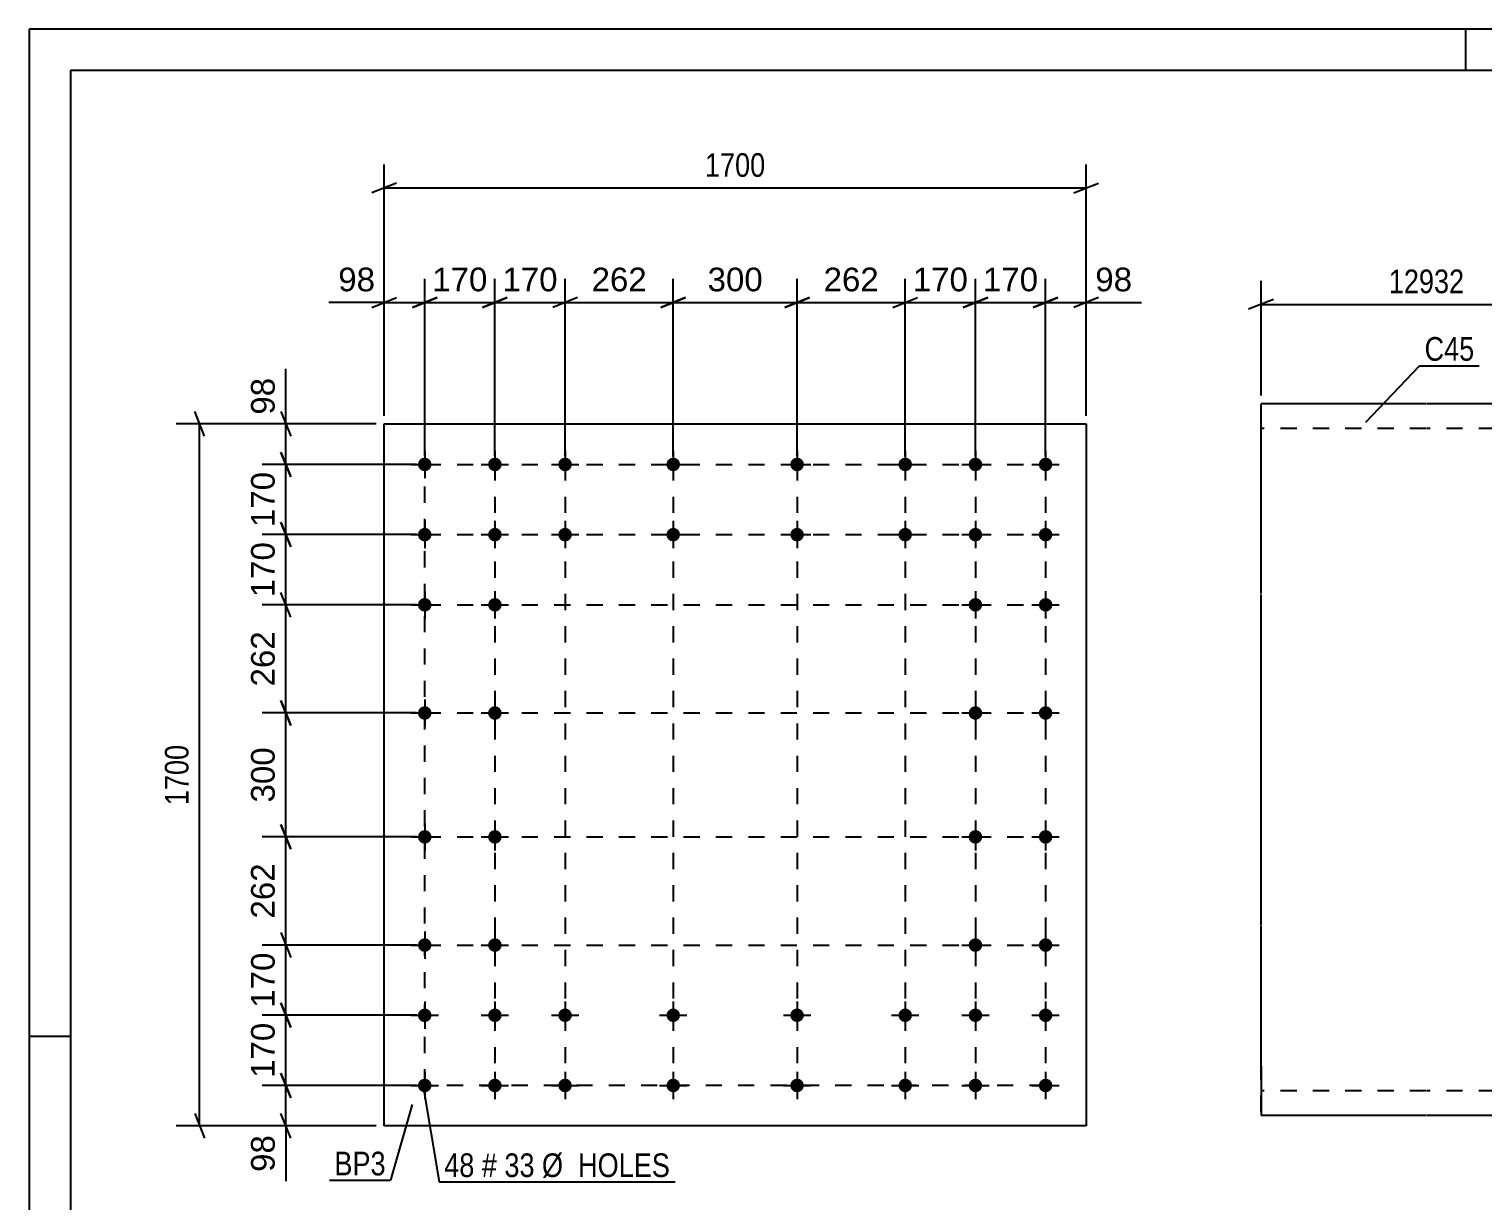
# Model space of a CAD drawing. Header units: millimetres. Extents: x 0 to 594, y 0 to 420.
# Drawn here: x 0 to 176.1, y 278.1 to 420 of the extents above; entities that cross this region are included whole.
import ezdxf

# ---------------------------------------------------------------- set-up
doc = ezdxf.new("R2010")
doc.units = ezdxf.units.MM
doc.linetypes.add('DXK_LINE_DOT2', pattern=[3.9198, 1.9599, -1.9599])
doc.styles.add('Arial', font='ARIAL.TTF', dxfattribs={"height": 0.2})
doc.styles.add('Arial Narrow', font='ARIALN.TTF', dxfattribs={"height": 0.2})

# ---------------------------------------------------------------- blocks, each defined once
blk = doc.blocks.new('Unknown-348436457-1131')
at = {"color": 5, "linetype": 'Continuous'}
for p, q in [((594, 420), (0, 420)), ((0, 420), (0, 0)), ((174, 415), (174, 420)), ((589, 415), (5, 415)), ((5, 415), (5, 5)), ((5, 298), (0, 298))]:
    blk.add_line(p, q, dxfattribs=at)
blk = doc.blocks.new('Part-348436457-7842 - 7841')
at = {"color": 2, "linetype": 'Continuous'}
for p, q in [((43.02, 287.19), (43.02, 372.19)), ((43.02, 372.19), (128.02, 372.19)), ((128.02, 372.19), (128.02, 287.19)), ((128.02, 287.19), (43.02, 287.19))]:
    blk.add_line(p, q, dxfattribs=at)
blk = doc.blocks.new('Bolt-348436457-7843 - 7841')
at = {"linetype": 'Continuous'}
for points in [[(47.92, 368.11, -1), (47.92, 366.46, -1)], [(56.42, 368.11, -1), (56.42, 366.46, -1)], [(64.92, 368.11, -1), (64.92, 366.46, -1)], [(78.02, 368.11, -1), (78.02, 366.46, -1)], [(93.02, 368.11, -1), (93.02, 366.46, -1)], [(106.12, 368.11, -1), (106.12, 366.46, -1)], [(114.62, 368.11, -1), (114.62, 366.46, -1)], [(123.12, 368.11, -1), (123.12, 366.46, -1)], [(47.92, 359.61, -1), (47.92, 357.96, -1)], [(56.42, 359.61, -1), (56.42, 357.96, -1)], [(64.92, 359.61, -1), (64.92, 357.96, -1)], [(78.02, 359.61, -1), (78.02, 357.96, -1)], [(93.02, 359.61, -1), (93.02, 357.96, -1)], [(106.12, 359.61, -1), (106.12, 357.96, -1)], [(114.62, 359.61, -1), (114.62, 357.96, -1)], [(123.12, 359.61, -1), (123.12, 357.96, -1)], [(47.92, 351.11, -1), (47.92, 349.46, -1)], [(56.42, 351.11, -1), (56.42, 349.46, -1)], [(114.62, 351.11, -1), (114.62, 349.46, -1)], [(123.12, 351.11, -1), (123.12, 349.46, -1)], [(47.92, 338.01, -1), (47.92, 336.36, -1)], [(56.42, 338.01, -1), (56.42, 336.36, -1)], [(114.62, 338.01, -1), (114.62, 336.36, -1)], [(123.12, 338.01, -1), (123.12, 336.36, -1)], [(47.92, 323.01, -1), (47.92, 321.36, -1)], [(56.42, 323.01, -1), (56.42, 321.36, -1)], [(114.62, 323.01, -1), (114.62, 321.36, -1)], [(123.12, 323.01, -1), (123.12, 321.36, -1)], [(47.92, 309.91, -1), (47.92, 308.26, -1)], [(56.42, 309.91, -1), (56.42, 308.26, -1)], [(114.62, 309.91, -1), (114.62, 308.26, -1)], [(123.12, 309.91, -1), (123.12, 308.26, -1)], [(47.92, 301.41, -1), (47.92, 299.76, -1)], [(56.42, 301.41, -1), (56.42, 299.76, -1)], [(64.92, 301.41, -1), (64.92, 299.76, -1)], [(78.02, 301.41, -1), (78.02, 299.76, -1)], [(93.02, 301.41, -1), (93.02, 299.76, -1)], [(106.12, 301.41, -1), (106.12, 299.76, -1)], [(114.62, 301.41, -1), (114.62, 299.76, -1)], [(123.12, 301.41, -1), (123.12, 299.76, -1)], [(47.92, 292.91, -1), (47.92, 291.26, -1)], [(56.42, 292.91, -1), (56.42, 291.26, -1)], [(64.92, 292.91, -1), (64.92, 291.26, -1)], [(78.02, 292.91, -1), (78.02, 291.26, -1)], [(93.02, 292.91, -1), (93.02, 291.26, -1)], [(106.12, 292.91, -1), (106.12, 291.26, -1)], [(114.62, 292.91, -1), (114.62, 291.26, -1)], [(123.12, 292.91, -1), (123.12, 291.26, -1)]]:
    blk.add_hatch(color=1, dxfattribs=at).paths.add_polyline_path(points)
at = {"color": 1, "linetype": 'Continuous'}
for p, q in [((47.92, 368.94), (47.92, 365.64)), ((56.42, 368.94), (56.42, 365.64)), ((64.92, 368.94), (64.92, 365.64)), ((78.02, 368.94), (78.02, 365.64)), ((93.02, 368.94), (93.02, 365.64)), ((106.12, 368.94), (106.12, 365.64)), ((114.62, 368.94), (114.62, 365.64)), ((123.12, 368.94), (123.12, 365.64)), ((46.27, 367.29), (49.57, 367.29)), ((54.77, 367.29), (58.07, 367.29)), ((63.27, 367.29), (66.57, 367.29)), ((76.37, 367.29), (79.67, 367.29)), ((91.37, 367.29), (94.67, 367.29)), ((104.47, 367.29), (107.77, 367.29)), ((112.97, 367.29), (116.27, 367.29)), ((121.47, 367.29), (124.77, 367.29)), ((47.92, 360.44), (47.92, 357.14)), ((56.42, 360.44), (56.42, 357.14)), ((64.92, 360.44), (64.92, 357.14)), ((78.02, 360.44), (78.02, 357.14)), ((93.02, 360.44), (93.02, 357.14)), ((106.12, 360.44), (106.12, 357.14)), ((114.62, 360.44), (114.62, 357.14)), ((123.12, 360.44), (123.12, 357.14)), ((46.27, 358.79), (49.57, 358.79)), ((54.77, 358.79), (58.07, 358.79)), ((63.27, 358.79), (66.57, 358.79)), ((76.37, 358.79), (79.67, 358.79)), ((91.37, 358.79), (94.67, 358.79)), ((104.47, 358.79), (107.77, 358.79)), ((112.97, 358.79), (116.27, 358.79)), ((121.47, 358.79), (124.77, 358.79)), ((47.92, 351.94), (47.92, 348.64)), ((56.42, 351.94), (56.42, 348.64)), ((114.62, 351.94), (114.62, 348.64)), ((123.12, 351.94), (123.12, 348.64)), ((46.27, 350.29), (49.57, 350.29)), ((54.77, 350.29), (58.07, 350.29)), ((112.97, 350.29), (116.27, 350.29)), ((121.47, 350.29), (124.77, 350.29)), ((47.92, 338.84), (47.92, 335.54)), ((56.42, 338.84), (56.42, 335.54)), ((114.62, 338.84), (114.62, 335.54)), ((123.12, 338.84), (123.12, 335.54)), ((46.27, 337.19), (49.57, 337.19)), ((54.77, 337.19), (58.07, 337.19)), ((112.97, 337.19), (116.27, 337.19)), ((121.47, 337.19), (124.77, 337.19)), ((47.92, 323.84), (47.92, 320.54)), ((56.42, 323.84), (56.42, 320.54)), ((114.62, 323.84), (114.62, 320.54)), ((123.12, 323.84), (123.12, 320.54)), ((46.27, 322.19), (49.57, 322.19)), ((54.77, 322.19), (58.07, 322.19)), ((112.97, 322.19), (116.27, 322.19)), ((121.47, 322.19), (124.77, 322.19)), ((47.92, 310.74), (47.92, 307.44)), ((56.42, 310.74), (56.42, 307.44)), ((114.62, 310.74), (114.62, 307.44)), ((123.12, 310.74), (123.12, 307.44)), ((46.27, 309.09), (49.57, 309.09)), ((54.77, 309.09), (58.07, 309.09)), ((112.97, 309.09), (116.27, 309.09)), ((121.47, 309.09), (124.77, 309.09)), ((47.92, 302.24), (47.92, 298.94)), ((56.42, 302.24), (56.42, 298.94)), ((64.92, 302.24), (64.92, 298.94)), ((78.02, 302.24), (78.02, 298.94)), ((93.02, 302.24), (93.02, 298.94)), ((106.12, 302.24), (106.12, 298.94)), ((114.62, 302.24), (114.62, 298.94)), ((123.12, 302.24), (123.12, 298.94)), ((46.27, 300.59), (49.57, 300.59)), ((54.77, 300.59), (58.07, 300.59)), ((63.27, 300.59), (66.57, 300.59)), ((76.37, 300.59), (79.67, 300.59)), ((91.37, 300.59), (94.67, 300.59)), ((104.47, 300.59), (107.77, 300.59)), ((112.97, 300.59), (116.27, 300.59)), ((121.47, 300.59), (124.77, 300.59)), ((47.92, 293.74), (47.92, 290.44)), ((56.42, 293.74), (56.42, 290.44)), ((64.92, 293.74), (64.92, 290.44)), ((78.02, 293.74), (78.02, 290.44)), ((93.02, 293.74), (93.02, 290.44)), ((106.12, 293.74), (106.12, 290.44)), ((114.62, 293.74), (114.62, 290.44)), ((123.12, 293.74), (123.12, 290.44)), ((46.27, 292.09), (49.57, 292.09)), ((54.77, 292.09), (58.07, 292.09)), ((63.27, 292.09), (66.57, 292.09)), ((76.37, 292.09), (79.67, 292.09)), ((91.37, 292.09), (94.67, 292.09)), ((104.47, 292.09), (107.77, 292.09)), ((112.97, 292.09), (116.27, 292.09)), ((121.47, 292.09), (124.77, 292.09))]:
    blk.add_line(p, q, dxfattribs=at)
blk = doc.blocks.new('Part-348436457-8039 - 8038')
at = {"color": 2, "linetype": 'Continuous'}
for p, q in [((169.21, 374.64), (149.21, 374.64)), ((149.21, 351.64), (149.21, 374.64)), ((189.31, 374.64), (169.31, 374.64)), ((189.31, 374.64), (189.31, 351.64)), ((149.21, 311.54), (149.21, 351.54)), ((189.31, 351.54), (189.31, 311.54)), ((149.21, 294.44), (149.21, 311.44)), ((189.31, 311.44), (189.31, 288.44)), ((149.21, 294.44), (149.21, 288.44)), ((169.21, 288.44), (149.21, 288.44)), ((189.31, 288.44), (169.31, 288.44))]:
    blk.add_line(p, q, dxfattribs=at)
at = {"color": 7, "linetype": 'DXK_LINE_DOT2'}
for p, q in [((169.21, 371.64), (149.21, 371.64)), ((189.31, 371.64), (169.31, 371.64)), ((149.21, 288.9), (149.21, 294.44)), ((169.21, 291.44), (149.21, 291.44)), ((189.31, 291.44), (169.31, 291.44))]:
    blk.add_line(p, q, dxfattribs=at)
blk = doc.blocks.new('Rectangle-348436457-11316 - 7841')
at = {"color": 1, "linetype": 'DXK_LINE_DOT2'}
blk.add_lwpolyline([(47.92, 367.29), (123.12, 367.29), (123.12, 292.09), (47.92, 292.09), (47.92, 367.29)], close=True, dxfattribs=at)
blk = doc.blocks.new('Line-348436457-11328 - 7841')
at = {"color": 1, "linetype": 'DXK_LINE_DOT2'}
blk.add_line((47.92, 358.79), (123.12, 358.79), dxfattribs=at)
blk = doc.blocks.new('Line-348436457-11335 - 7841')
at = {"color": 1, "linetype": 'DXK_LINE_DOT2'}
blk.add_line((47.92, 309.09), (123.12, 309.09), dxfattribs=at)
blk = doc.blocks.new('Line-348436457-11342 - 7841')
at = {"color": 1, "linetype": 'DXK_LINE_DOT2'}
blk.add_line((56.42, 367.29), (56.42, 292.09), dxfattribs=at)
blk = doc.blocks.new('Line-348436457-11349 - 7841')
at = {"color": 1, "linetype": 'DXK_LINE_DOT2'}
blk.add_line((114.62, 367.29), (114.62, 292.09), dxfattribs=at)
blk = doc.blocks.new('Line-348436457-11356 - 7841')
at = {"color": 1, "linetype": 'DXK_LINE_DOT2'}
blk.add_line((47.92, 350.29), (123.12, 350.29), dxfattribs=at)
blk = doc.blocks.new('Line-348436457-11363 - 7841')
at = {"color": 1, "linetype": 'DXK_LINE_DOT2'}
blk.add_line((47.92, 337.19), (123.12, 337.19), dxfattribs=at)
blk = doc.blocks.new('Line-348436457-11370 - 7841')
at = {"color": 1, "linetype": 'DXK_LINE_DOT2'}
blk.add_line((47.92, 322.19), (123.12, 322.19), dxfattribs=at)
blk = doc.blocks.new('Line-348436457-11377 - 7841')
at = {"color": 1, "linetype": 'DXK_LINE_DOT2'}
blk.add_line((64.92, 367.29), (64.92, 292.09), dxfattribs=at)
blk = doc.blocks.new('Line-348436457-11384 - 7841')
at = {"color": 1, "linetype": 'DXK_LINE_DOT2'}
blk.add_line((78.02, 367.29), (78.02, 292.09), dxfattribs=at)
blk = doc.blocks.new('Line-348436457-11391 - 7841')
at = {"color": 1, "linetype": 'DXK_LINE_DOT2'}
blk.add_line((93.02, 367.29), (93.02, 292.09), dxfattribs=at)
blk = doc.blocks.new('Line-348436457-11398 - 7841')
at = {"color": 1, "linetype": 'DXK_LINE_DOT2'}
blk.add_line((106.12, 367.29), (106.12, 292.09), dxfattribs=at)
blk = doc.blocks.new('StraightDimension-348436457-8304 - 7841')
at = {"color": 7, "linetype": 'Continuous'}
for p, q in [((21.26, 370.69), (20.06, 373.69)), ((42.02, 372.19), (17.81, 372.19)), ((20.66, 287.19), (20.66, 372.19)), ((42.02, 287.19), (17.81, 287.19)), ((20.06, 288.69), (21.26, 285.69))]:
    blk.add_line(p, q, dxfattribs=at)
at = {"color": 0}
blk.add_wipeout([(19.91, 333.94), (15.71, 333.94), (15.71, 325.43), (19.91, 325.43)], dxfattribs=at)
at = {"color": 3, "style": 'Arial Narrow'}
blk.add_text('1700', height=2.863, rotation=90.0002, dxfattribs=at).set_placement((19.31, 326.03))
blk = doc.blocks.new('StraightDimension-348436457-11249 - 7841')
at = {"color": 7, "linetype": 'Continuous'}
for p, q in [((56.42, 368.29), (56.42, 389.75)), ((64.92, 368.29), (64.92, 389.75)), ((54.92, 386.3), (57.92, 387.5)), ((66.42, 387.5), (63.42, 386.3)), ((56.42, 386.9), (64.92, 386.9))]:
    blk.add_line(p, q, dxfattribs=at)
at = {"color": 0}
blk.add_wipeout([(64.6, 387.65), (64.6, 391.85), (56.73, 391.85), (56.73, 387.65)], dxfattribs=at)
at = {"color": 3, "style": 'Arial'}
blk.add_text('170', height=2.865, dxfattribs=at).set_placement((57.33, 388.25))
blk = doc.blocks.new('StraightDimension-348436457-11245 - 7841')
at = {"color": 7, "linetype": 'Continuous'}
for p, q in [((106.12, 368.29), (106.12, 389.75)), ((114.62, 368.29), (114.62, 389.75)), ((104.62, 386.3), (107.62, 387.5)), ((116.12, 387.5), (113.12, 386.3)), ((106.12, 386.9), (114.62, 386.9))]:
    blk.add_line(p, q, dxfattribs=at)
at = {"color": 0}
blk.add_wipeout([(114.3, 387.65), (114.3, 391.85), (106.43, 391.85), (106.43, 387.65)], dxfattribs=at)
at = {"color": 3, "style": 'Arial'}
blk.add_text('170', height=2.865, dxfattribs=at).set_placement((107.03, 388.25))
blk = doc.blocks.new('StraightDimension-348436457-11278 - 7841')
at = {"color": 7, "linetype": 'Continuous'}
for p, q in [((30.5, 373.69), (31.7, 370.69)), ((42.02, 372.19), (28.25, 372.19)), ((31.1, 367.29), (31.1, 372.19)), ((31.7, 365.79), (30.5, 368.79)), ((46.92, 367.29), (28.25, 367.29))]:
    blk.add_line(p, q, dxfattribs=at)
at = {"color": 0}
blk.add_wipeout([(30.35, 378.36), (26.15, 378.36), (26.15, 372.71), (30.35, 372.71)], dxfattribs=at)
at = {"color": 7, "linetype": 'Continuous'}
blk.add_line((31.1, 372.19), (31.1, 378.88), dxfattribs=at)
blk.add_line((31.1, 372.19), (31.1, 378.88), dxfattribs=at)
at = {"color": 3, "style": 'Arial'}
blk.add_text('98', height=2.865, rotation=90.0002, dxfattribs=at).set_placement((29.75, 373.31))
blk = doc.blocks.new('StraightDimension-348436457-11285 - 7841')
at = {"color": 7, "linetype": 'Continuous'}
for p, q in [((30.5, 302.09), (31.7, 299.09)), ((46.92, 300.59), (28.25, 300.59)), ((31.1, 292.09), (31.1, 300.59)), ((31.7, 290.59), (30.5, 293.59)), ((46.92, 292.09), (28.25, 292.09))]:
    blk.add_line(p, q, dxfattribs=at)
at = {"color": 0}
blk.add_wipeout([(30.35, 300.27), (26.15, 300.27), (26.15, 292.4), (30.35, 292.4)], dxfattribs=at)
at = {"color": 3, "style": 'Arial'}
blk.add_text('170', height=2.865, rotation=90.0002, dxfattribs=at).set_placement((29.75, 293))
blk = doc.blocks.new('StraightDimension-348436457-11247 - 7841')
at = {"color": 7, "linetype": 'Continuous'}
for p, q in [((78.02, 368.29), (78.02, 389.75)), ((93.02, 368.29), (93.02, 389.75)), ((79.52, 387.5), (76.52, 386.3)), ((91.52, 386.3), (94.52, 387.5)), ((78.02, 386.9), (93.02, 386.9))]:
    blk.add_line(p, q, dxfattribs=at)
at = {"color": 0}
blk.add_wipeout([(89.45, 387.65), (89.45, 391.85), (81.58, 391.85), (81.58, 387.65)], dxfattribs=at)
at = {"color": 3, "style": 'Arial'}
blk.add_text('300', height=2.865, dxfattribs=at).set_placement((82.18, 388.25))
blk = doc.blocks.new('StraightDimension-348436457-8346 - 7841')
at = {"color": 7, "linetype": 'Continuous'}
for p, q in [((43.02, 373.19), (43.02, 403.61)), ((128.02, 373.19), (128.02, 403.61)), ((44.52, 401.36), (41.52, 400.16)), ((43.02, 400.76), (128.02, 400.76)), ((126.52, 400.16), (129.52, 401.36))]:
    blk.add_line(p, q, dxfattribs=at)
at = {"color": 0}
blk.add_wipeout([(89.78, 401.51), (89.78, 405.71), (81.26, 405.71), (81.26, 401.51)], dxfattribs=at)
at = {"color": 3, "style": 'Arial Narrow'}
blk.add_text('1700', height=2.863, dxfattribs=at).set_placement((81.86, 402.11))
blk = doc.blocks.new('StraightDimension-348436457-11243 - 7841')
at = {"color": 7, "linetype": 'Continuous'}
for p, q in [((123.12, 368.29), (123.12, 389.75)), ((128.02, 373.19), (128.02, 389.75)), ((121.62, 386.3), (124.62, 387.5)), ((129.52, 387.5), (126.52, 386.3)), ((123.12, 386.9), (128.02, 386.9))]:
    blk.add_line(p, q, dxfattribs=at)
at = {"color": 0}
blk.add_wipeout([(134.19, 387.65), (134.19, 391.85), (128.54, 391.85), (128.54, 387.65)], dxfattribs=at)
at = {"color": 7, "linetype": 'Continuous'}
blk.add_line((128.02, 386.9), (134.72, 386.9), dxfattribs=at)
blk.add_line((128.02, 386.9), (134.72, 386.9), dxfattribs=at)
at = {"color": 3, "style": 'Arial'}
blk.add_text('98', height=2.865, dxfattribs=at).set_placement((129.14, 388.25))
blk = doc.blocks.new('StraightDimension-348436457-11244 - 7841')
at = {"color": 7, "linetype": 'Continuous'}
for p, q in [((114.62, 368.29), (114.62, 389.75)), ((123.12, 368.29), (123.12, 389.75)), ((113.12, 386.3), (116.12, 387.5)), ((124.62, 387.5), (121.62, 386.3)), ((114.62, 386.9), (123.12, 386.9))]:
    blk.add_line(p, q, dxfattribs=at)
at = {"color": 0}
blk.add_wipeout([(122.8, 387.65), (122.8, 391.85), (114.93, 391.85), (114.93, 387.65)], dxfattribs=at)
at = {"color": 3, "style": 'Arial'}
blk.add_text('170', height=2.865, dxfattribs=at).set_placement((115.53, 388.25))
blk = doc.blocks.new('StraightDimension-348436457-11246 - 7841')
at = {"color": 7, "linetype": 'Continuous'}
for p, q in [((93.02, 368.29), (93.02, 389.75)), ((106.12, 368.29), (106.12, 389.75)), ((94.52, 387.5), (91.52, 386.3)), ((104.62, 386.3), (107.62, 387.5)), ((93.02, 386.9), (106.12, 386.9))]:
    blk.add_line(p, q, dxfattribs=at)
at = {"color": 0}
blk.add_wipeout([(103.5, 387.65), (103.5, 391.85), (95.63, 391.85), (95.63, 387.65)], dxfattribs=at)
at = {"color": 3, "style": 'Arial'}
blk.add_text('262', height=2.865, dxfattribs=at).set_placement((96.23, 388.25))
blk = doc.blocks.new('StraightDimension-348436457-11248 - 7841')
at = {"color": 7, "linetype": 'Continuous'}
for p, q in [((64.92, 368.29), (64.92, 389.75)), ((78.02, 368.29), (78.02, 389.75)), ((66.42, 387.5), (63.42, 386.3)), ((76.52, 386.3), (79.52, 387.5)), ((64.92, 386.9), (78.02, 386.9))]:
    blk.add_line(p, q, dxfattribs=at)
at = {"color": 0}
blk.add_wipeout([(75.4, 387.65), (75.4, 391.85), (67.53, 391.85), (67.53, 387.65)], dxfattribs=at)
at = {"color": 3, "style": 'Arial'}
blk.add_text('262', height=2.865, dxfattribs=at).set_placement((68.13, 388.25))
blk = doc.blocks.new('StraightDimension-348436457-11250 - 7841')
at = {"color": 7, "linetype": 'Continuous'}
for p, q in [((47.92, 368.29), (47.92, 389.75)), ((56.42, 368.29), (56.42, 389.75)), ((46.42, 386.3), (49.42, 387.5)), ((57.92, 387.5), (54.92, 386.3)), ((47.92, 386.9), (56.42, 386.9))]:
    blk.add_line(p, q, dxfattribs=at)
at = {"color": 0}
blk.add_wipeout([(56.1, 387.65), (56.1, 391.85), (48.23, 391.85), (48.23, 387.65)], dxfattribs=at)
at = {"color": 3, "style": 'Arial'}
blk.add_text('170', height=2.865, dxfattribs=at).set_placement((48.83, 388.25))
blk = doc.blocks.new('StraightDimension-348436457-11251 - 7841')
at = {"color": 7, "linetype": 'Continuous'}
for p, q in [((43.02, 373.19), (43.02, 389.75)), ((47.92, 368.29), (47.92, 389.75)), ((41.52, 386.3), (44.52, 387.5)), ((49.42, 387.5), (46.42, 386.3)), ((43.02, 386.9), (47.92, 386.9))]:
    blk.add_line(p, q, dxfattribs=at)
at = {"color": 0}
blk.add_wipeout([(42.49, 387.65), (42.49, 391.85), (36.85, 391.85), (36.85, 387.65)], dxfattribs=at)
at = {"color": 7, "linetype": 'Continuous'}
blk.add_line((43.02, 386.9), (36.32, 386.9), dxfattribs=at)
blk.add_line((43.02, 386.9), (36.32, 386.9), dxfattribs=at)
at = {"color": 3, "style": 'Arial'}
blk.add_text('98', height=2.865, dxfattribs=at).set_placement((37.45, 388.25))
blk = doc.blocks.new('StraightDimension-348436457-11279 - 7841')
at = {"color": 7, "linetype": 'Continuous'}
for p, q in [((30.5, 368.79), (31.7, 365.79)), ((46.92, 367.29), (28.25, 367.29)), ((31.1, 358.79), (31.1, 367.29)), ((31.7, 357.29), (30.5, 360.29)), ((46.92, 358.79), (28.25, 358.79))]:
    blk.add_line(p, q, dxfattribs=at)
at = {"color": 0}
blk.add_wipeout([(30.35, 366.97), (26.15, 366.97), (26.15, 359.1), (30.35, 359.1)], dxfattribs=at)
at = {"color": 3, "style": 'Arial'}
blk.add_text('170', height=2.865, rotation=90.0002, dxfattribs=at).set_placement((29.75, 359.7))
blk = doc.blocks.new('StraightDimension-348436457-11280 - 7841')
at = {"color": 7, "linetype": 'Continuous'}
for p, q in [((30.5, 360.29), (31.7, 357.29)), ((46.92, 358.79), (28.25, 358.79)), ((31.1, 350.29), (31.1, 358.79)), ((31.7, 348.79), (30.5, 351.79)), ((46.92, 350.29), (28.25, 350.29))]:
    blk.add_line(p, q, dxfattribs=at)
at = {"color": 0}
blk.add_wipeout([(30.35, 358.47), (26.15, 358.47), (26.15, 350.6), (30.35, 350.6)], dxfattribs=at)
at = {"color": 3, "style": 'Arial'}
blk.add_text('170', height=2.865, rotation=90.0002, dxfattribs=at).set_placement((29.75, 351.2))
blk = doc.blocks.new('StraightDimension-348436457-11281 - 7841')
at = {"color": 7, "linetype": 'Continuous'}
for p, q in [((31.7, 348.79), (30.5, 351.79)), ((46.92, 350.29), (28.25, 350.29)), ((31.1, 337.19), (31.1, 350.29)), ((30.5, 338.69), (31.7, 335.69)), ((46.92, 337.19), (28.25, 337.19))]:
    blk.add_line(p, q, dxfattribs=at)
at = {"color": 0}
blk.add_wipeout([(30.35, 347.67), (26.15, 347.67), (26.15, 339.8), (30.35, 339.8)], dxfattribs=at)
at = {"color": 3, "style": 'Arial'}
blk.add_text('262', height=2.865, rotation=90.0002, dxfattribs=at).set_placement((29.75, 340.4))
blk = doc.blocks.new('StraightDimension-348436457-11282 - 7841')
at = {"color": 7, "linetype": 'Continuous'}
for p, q in [((31.7, 335.69), (30.5, 338.69)), ((46.92, 337.19), (28.25, 337.19)), ((31.1, 322.19), (31.1, 337.19)), ((30.5, 323.69), (31.7, 320.69)), ((46.92, 322.19), (28.25, 322.19))]:
    blk.add_line(p, q, dxfattribs=at)
at = {"color": 0}
blk.add_wipeout([(30.35, 333.62), (26.15, 333.62), (26.15, 325.75), (30.35, 325.75)], dxfattribs=at)
at = {"color": 3, "style": 'Arial'}
blk.add_text('300', height=2.865, rotation=90.0002, dxfattribs=at).set_placement((29.75, 326.35))
blk = doc.blocks.new('StraightDimension-348436457-11283 - 7841')
at = {"color": 7, "linetype": 'Continuous'}
for p, q in [((31.7, 320.69), (30.5, 323.69)), ((46.92, 322.19), (28.25, 322.19)), ((31.1, 309.09), (31.1, 322.19)), ((30.5, 310.59), (31.7, 307.59)), ((46.92, 309.09), (28.25, 309.09))]:
    blk.add_line(p, q, dxfattribs=at)
at = {"color": 0}
blk.add_wipeout([(30.35, 319.57), (26.15, 319.57), (26.15, 311.7), (30.35, 311.7)], dxfattribs=at)
at = {"color": 3, "style": 'Arial'}
blk.add_text('262', height=2.865, rotation=90.0002, dxfattribs=at).set_placement((29.75, 312.3))
blk = doc.blocks.new('StraightDimension-348436457-11284 - 7841')
at = {"color": 7, "linetype": 'Continuous'}
for p, q in [((30.5, 310.59), (31.7, 307.59)), ((46.92, 309.09), (28.25, 309.09)), ((31.1, 300.59), (31.1, 309.09)), ((31.7, 299.09), (30.5, 302.09)), ((46.92, 300.59), (28.25, 300.59))]:
    blk.add_line(p, q, dxfattribs=at)
at = {"color": 0}
blk.add_wipeout([(30.35, 308.77), (26.15, 308.77), (26.15, 300.9), (30.35, 300.9)], dxfattribs=at)
at = {"color": 3, "style": 'Arial'}
blk.add_text('170', height=2.865, rotation=90.0002, dxfattribs=at).set_placement((29.75, 301.5))
blk = doc.blocks.new('StraightDimension-348436457-11286 - 7841')
at = {"color": 7, "linetype": 'Continuous'}
for p, q in [((30.5, 293.59), (31.7, 290.59)), ((46.92, 292.09), (28.25, 292.09)), ((31.1, 287.19), (31.1, 292.09)), ((42.02, 287.19), (28.25, 287.19)), ((31.7, 285.69), (30.5, 288.69))]:
    blk.add_line(p, q, dxfattribs=at)
at = {"color": 0}
blk.add_wipeout([(30.35, 286.66), (26.15, 286.66), (26.15, 281.02), (30.35, 281.02)], dxfattribs=at)
at = {"color": 7, "linetype": 'Continuous'}
blk.add_line((31.1, 287.19), (31.1, 280.49), dxfattribs=at)
blk.add_line((31.1, 287.19), (31.1, 280.49), dxfattribs=at)
at = {"color": 3, "style": 'Arial'}
blk.add_text('98', height=2.865, rotation=90.0002, dxfattribs=at).set_placement((29.75, 281.62))
blk = doc.blocks.new('StraightDimension-348436457-8686 - 8038')
at = {"color": 7, "linetype": 'Continuous'}
for p, q in [((149.21, 375.64), (149.21, 389.52)), ((189.31, 375.64), (189.31, 389.52)), ((150.71, 387.27), (147.71, 386.07)), ((149.21, 386.67), (189.31, 386.67)), ((187.81, 386.07), (190.81, 387.27))]:
    blk.add_line(p, q, dxfattribs=at)
at = {"color": 0}
blk.add_wipeout([(174.43, 387.42), (174.43, 391.62), (164.09, 391.62), (164.09, 387.42)], dxfattribs=at)
at = {"color": 3, "style": 'Arial Narrow'}
blk.add_text('12932', height=2.863, dxfattribs=at).set_placement((164.69, 388.02))
blk = doc.blocks.new('Mark-348436457-8965 - 7841')
at = {"color": 0}
for points in [[(53.94, 281), (53.94, 284), (50.28, 284), (50.28, 281)], [(56.67, 281), (56.67, 284), (54.84, 284), (54.84, 281)], [(61.22, 281), (61.22, 284), (57.57, 284), (57.57, 281)], [(77.65, 281), (77.65, 284), (62.12, 284), (62.12, 281)]]:
    blk.add_wipeout(points, dxfattribs=at)
for points in [[(53.94, 281), (53.94, 284), (50.28, 284), (50.28, 281)], [(56.67, 281), (56.67, 284), (54.84, 284), (54.84, 281)], [(61.22, 281), (61.22, 284), (57.57, 284), (57.57, 281)], [(77.65, 281), (77.65, 284), (62.12, 284), (62.12, 281)]]:
    blk.add_wipeout(points, dxfattribs=at)
at = {"color": 7, "linetype": 'Continuous'}
for p, q in [((47.67, 292.45), (49.68, 280.4)), ((49.68, 280.4), (78.25, 280.4))]:
    blk.add_line(p, q, dxfattribs=at)
at = {"color": 3, "style": 'Arial Narrow'}
for s, height, p in [('48', 2.863, (50.28, 281)), ('#', 2.86, (54.84, 281)), ('33', 2.863, (57.57, 281)), ('Ø  HOLES', 2.863, (62.12, 281))]:
    blk.add_text(s, height=height, dxfattribs=at).set_placement(p)
blk = doc.blocks.new('Mark-348436457-8962 - 7841')
at = {"color": 0}
blk.add_wipeout([(43.19, 281.2), (43.19, 284.2), (36.98, 284.2), (36.98, 281.2)], dxfattribs=at)
blk.add_wipeout([(43.19, 281.2), (43.19, 284.2), (36.98, 284.2), (36.98, 281.2)], dxfattribs=at)
at = {"color": 30, "linetype": 'Continuous'}
for p in [(46.4, 289.8), (36.38, 280.6)]:
    blk.add_line(p, (43.79, 280.6), dxfattribs=at)
at = {"color": 3, "style": 'Arial Narrow'}
blk.add_text('BP3', height=2.863, dxfattribs=at).set_placement((36.98, 281.2))
blk = doc.blocks.new('Mark-348436457-9029 - 8038')
at = {"color": 0}
blk.add_wipeout([(175.04, 379.84), (175.04, 382.84), (169.02, 382.84), (169.02, 379.84)], dxfattribs=at)
blk.add_wipeout([(175.04, 379.84), (175.04, 382.84), (169.02, 382.84), (169.02, 379.84)], dxfattribs=at)
at = {"color": 30, "linetype": 'Continuous'}
for p, q in [((161.9, 372.39), (168.42, 379.24)), ((168.42, 379.24), (175.64, 379.24))]:
    blk.add_line(p, q, dxfattribs=at)
at = {"color": 3, "style": 'Arial Narrow'}
blk.add_text('C45', height=2.863, dxfattribs=at).set_placement((169.02, 379.84))

msp = doc.modelspace()

# ---------------------------------------------------------------- block references
for name in ['Unknown-348436457-1131', 'Part-348436457-8039 - 8038', 'Part-348436457-7842 - 7841', 'Bolt-348436457-7843 - 7841', 'Rectangle-348436457-11316 - 7841', 'Line-348436457-11342 - 7841', 'Line-348436457-11377 - 7841', 'Line-348436457-11384 - 7841', 'Line-348436457-11391 - 7841', 'Line-348436457-11398 - 7841', 'Line-348436457-11349 - 7841', 'Line-348436457-11328 - 7841', 'Line-348436457-11356 - 7841', 'Line-348436457-11363 - 7841', 'Line-348436457-11370 - 7841', 'Line-348436457-11335 - 7841']:
    msp.add_blockref(name, (0, 0))

# ---------------------------------------------------------------- next in the draw order: block references
for name in ['StraightDimension-348436457-11249 - 7841', 'StraightDimension-348436457-11247 - 7841', 'StraightDimension-348436457-11245 - 7841', 'StraightDimension-348436457-8686 - 8038', 'StraightDimension-348436457-8304 - 7841']:
    msp.add_blockref(name, (0, 0))

# ---------------------------------------------------------------- next in the draw order: block references
for name in ['Mark-348436457-9029 - 8038', 'StraightDimension-348436457-11278 - 7841', 'StraightDimension-348436457-11285 - 7841']:
    msp.add_blockref(name, (0, 0))

# ---------------------------------------------------------------- next in the draw order: block references
for name in ['StraightDimension-348436457-8346 - 7841', 'StraightDimension-348436457-11286 - 7841']:
    msp.add_blockref(name, (0, 0))

# ---------------------------------------------------------------- next in the draw order: block references
for name in ['StraightDimension-348436457-11250 - 7841', 'StraightDimension-348436457-11248 - 7841', 'StraightDimension-348436457-11246 - 7841', 'StraightDimension-348436457-11243 - 7841', 'Mark-348436457-8965 - 7841', 'Mark-348436457-8962 - 7841']:
    msp.add_blockref(name, (0, 0))

# ---------------------------------------------------------------- next in the draw order: block references
for name in ['StraightDimension-348436457-11251 - 7841', 'StraightDimension-348436457-11244 - 7841']:
    msp.add_blockref(name, (0, 0))

# ---------------------------------------------------------------- next in the draw order: block references
msp.add_blockref('StraightDimension-348436457-11279 - 7841', (0, 0))

# ---------------------------------------------------------------- next in the draw order: block references
msp.add_blockref('StraightDimension-348436457-11280 - 7841', (0, 0))

# ---------------------------------------------------------------- next in the draw order: block references
msp.add_blockref('StraightDimension-348436457-11281 - 7841', (0, 0))

# ---------------------------------------------------------------- next in the draw order: block references
msp.add_blockref('StraightDimension-348436457-11282 - 7841', (0, 0))

# ---------------------------------------------------------------- next in the draw order: block references
msp.add_blockref('StraightDimension-348436457-11283 - 7841', (0, 0))

# ---------------------------------------------------------------- next in the draw order: block references
msp.add_blockref('StraightDimension-348436457-11284 - 7841', (0, 0))

doc.saveas('drawing.dxf')
